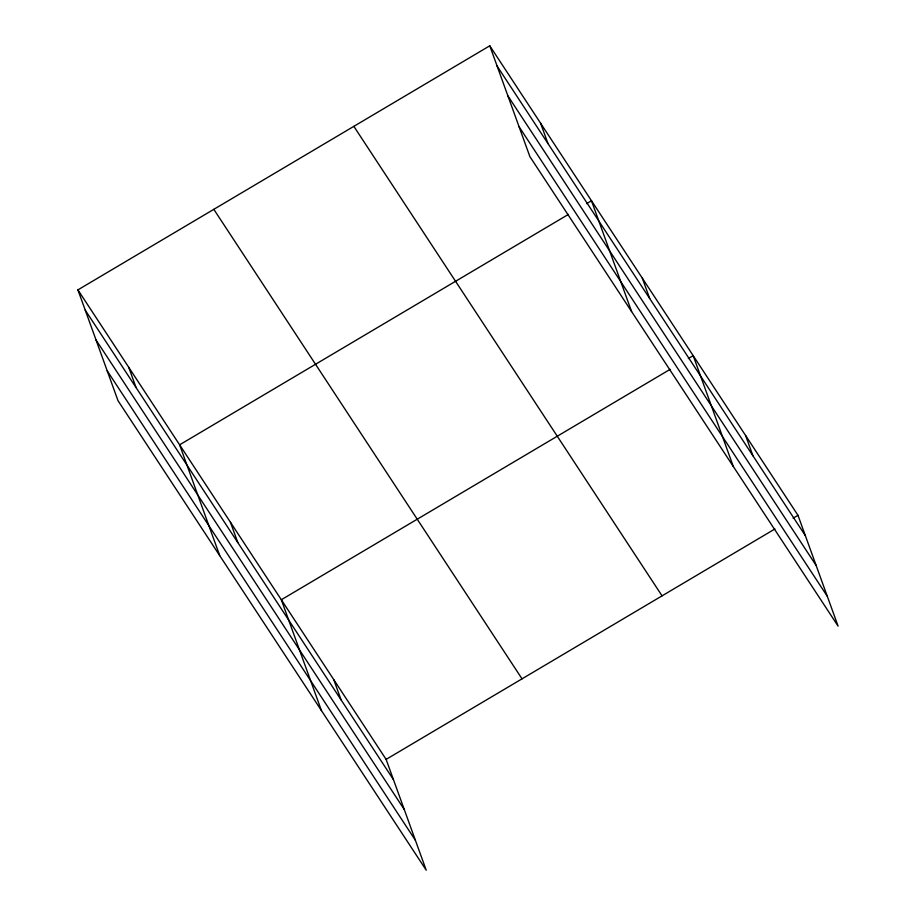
<?xml version="1.0" encoding="UTF-8"?>
<svg xmlns="http://www.w3.org/2000/svg" width="916" height="916" viewBox="0 0 916 916"><rect width="100%" height="100%" fill="white"/><g stroke="black" fill="none" stroke-linecap="round" stroke-linejoin="round"><path stroke-width="1.37" d="M77.906 289.88L386.117 759.387L426.226 870.2L118.015 400.693L77.906 289.88L489.774 45.8L797.985 515.307L838.094 626.12L529.883 156.613L489.774 45.8M568.424 214.401L179.616 444.821L219.726 555.634M586.629 203.615L591.484 200.741L631.593 311.543M670.134 369.343L281.327 599.751L321.436 710.564M688.34 358.557L693.194 355.671L733.304 466.484M386.117 759.387L774.925 528.967M793.13 518.181L797.985 515.307M497.102 66.067L805.313 535.574M507.922 95.94L816.133 565.447M519.063 126.729L827.274 596.236M353.851 126.351L662.062 595.858M213.817 209.34L522.028 678.848M85.234 310.146L393.456 779.653M96.054 340.019L404.265 809.526M107.195 370.808L415.417 840.316M745.59 435.489L752.918 455.756M642.334 278.201L649.673 298.467M540.623 123.271L547.963 143.526M333.722 679.569L341.061 699.835M230.466 522.292L237.805 542.547M128.755 367.35L136.095 387.617"/></g></svg>
